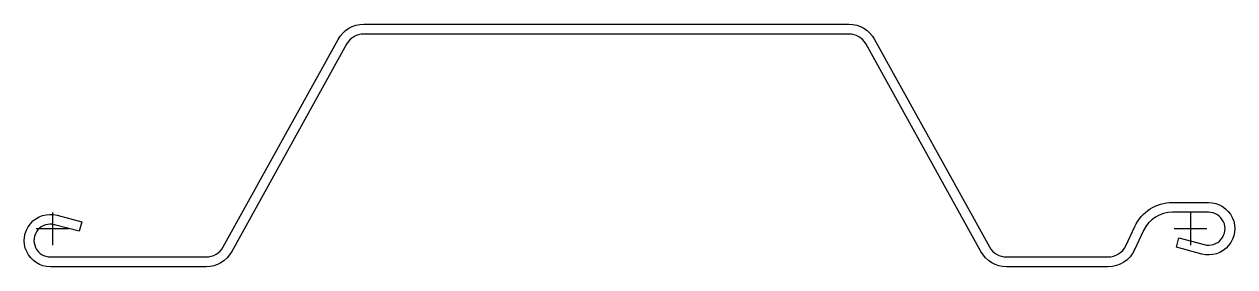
# Model space of a CAD drawing. Header units: millimetres. Extents: x -17 to 727, y -23 to 126.
import ezdxf

# ---------------------------------------------------------------- set-up
doc = ezdxf.new("R2010")
doc.units = ezdxf.units.MM
doc.header["$LTSCALE"] = 0.2

msp = doc.modelspace()

# ---------------------------------------------------------------- linework, layer by layer
at = {"flags": 128}
msp.add_lwpolyline([(586.86, -23.25, -0.272631), (571.12, -13.98), (500.42, 113.56, 0.272631), (489.92, 119.75), (191.4, 119.75, 0.272631), (180.91, 113.56), (110.21, -13.98, -0.272631), (94.47, -23.25), (-1.33, -23.25, -1.140282), (2.83, 8.4), (17.94, 4.35), (16.38, -1.44), (1.28, 2.6, 1.140281), (-1.33, -17.25), (94.47, -17.25, 0.272631), (104.96, -11.07), (175.66, 116.47, -0.272631), (191.4, 125.75), (489.92, 125.75, -0.272631), (505.67, 116.47), (576.37, -11.07, 0.272631), (586.86, -17.25), (649.35, -17.25, 0.291473), (660.23, -10.33), (665.76, 1.52, -0.291473), (688.87, 16.25), (711.13, 16.25, -1.140282), (706.96, -15.47), (691.38, -11.29), (692.93, -5.5), (708.51, -9.67, 1.140282), (711.13, 10.25), (688.87, 10.25, 0.291473), (671.19, -1.01), (665.67, -12.86, -0.291473), (649.35, -23.25)], format="xyb", close=True, dxfattribs=at)
at = {"layer": 'DEFPOINTS'}
for p, q in [((0, 10.08), (0, -9.92)), ((700, 10.08), (700, -9.92)), ((10, 0), (-10, 0)), ((710, 0), (690, 0))]:
    msp.add_line(p, q, dxfattribs=at)

doc.saveas('drawing.dxf')
